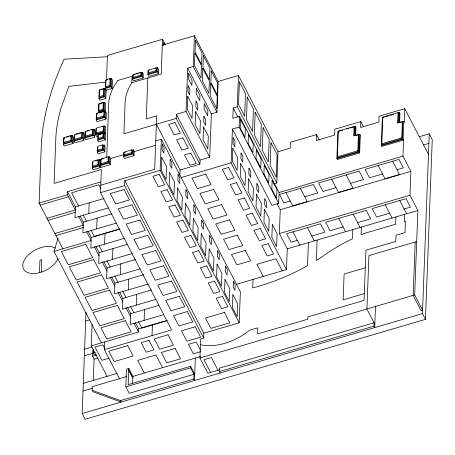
<?xml version="1.0" encoding="UTF-8"?>
<svg xmlns="http://www.w3.org/2000/svg" width="455" height="455" viewBox="0 0 455 455"><rect width="100%" height="100%" fill="white"/><g stroke="black" fill="none" stroke-linecap="round" stroke-linejoin="round"><path stroke-width="0.68" d="M62.824 248.8L39.119 203.066L41.223 147.414A399.979 234.535 -27.4 0 1 64.132 59.218L107.391 56.75M39.477 272.687L39.949 260.249L41.758 259.72L41.291 272.153M69.894 136.25L72.447 135.505L73.357 137.262L73.124 143.416L64.195 146.038L63.285 144.28L63.518 138.127M63.797 142.472L63.979 137.62L71.02 135.55L71.475 136.432L71.293 141.283L64.252 143.348L63.797 142.472L70.838 140.402L71.02 135.55M47.019 218.303L75.302 209.994L67.408 194.763L67.522 191.686L100.885 181.886M73.124 143.416L72.214 141.659L72.447 135.505M79.415 133.457L83.242 132.331L84.152 134.094L83.919 140.248L74.99 142.87L74.074 141.113L74.307 134.953M74.592 139.304L74.774 134.452L81.815 132.382L82.27 133.264L82.088 138.115L75.047 140.18L74.592 139.304L81.633 137.234L81.815 132.382M67.522 191.686L75.422 206.917L75.012 217.689L108.375 207.895M83.919 140.248L83.009 138.491L83.242 132.331M91.478 129.914L94.031 129.163L94.941 130.926L94.708 137.08L85.779 139.702L84.869 137.945L85.102 131.785M85.381 136.136L85.563 131.279L92.604 129.214L93.065 130.096L92.877 134.947L85.836 137.012L85.381 136.136L92.422 134.066L92.604 129.214M80.165 216.068L83.328 222.165L82.918 232.937L116.275 223.143M88.782 213.645L89.191 202.873M419.14 136.773L429.258 133.798L432.25 139.571L425.448 319.359L85.159 419.265L82.167 413.498L85.995 312.318M95.652 160.86L99.537 159.716L100.453 161.474L100.219 167.628L93.144 169.704L92.234 167.946L92.467 161.792M94.708 137.08L93.798 135.317L94.031 129.163M92.752 166.138L92.934 161.286L98.115 159.768L98.57 160.643L98.388 165.495L93.207 167.019L92.752 166.138L97.927 164.619L98.115 159.768M88.065 231.316L91.228 237.413L90.824 248.185L124.181 238.392M97.848 136.159L96.574 136.534L95.658 134.771L95.891 128.617M99.008 112.994L105.389 111.122L106.299 112.88L106.066 119.034L97.137 121.656L96.221 119.898L96.454 113.744L97.734 113.369M96.176 132.962L96.358 128.111L103.399 126.046L103.854 126.922L103.672 131.779L96.631 133.844L96.176 132.962L103.217 130.898L103.399 126.046M96.739 118.09L96.921 113.238L103.962 111.174L104.417 112.049L104.235 116.901L97.194 118.971L96.739 118.09L103.78 116.025L103.962 111.174M96.631 133.844L96.682 132.456M105.213 88.492L106.123 90.255L105.81 98.479L99.799 100.242L98.889 98.485L99.201 90.261L102.489 89.294M102.767 145.367L104.104 144.974L105.02 146.732L104.826 151.862L98.126 153.83L97.211 152.072L97.41 146.942M103.217 133.463L104.559 133.07L105.469 134.828L105.276 139.958L98.576 141.926L97.666 140.168L97.859 135.038L101.874 133.855M98.877 110.525L99.139 103.603L103.262 102.392L103.717 103.274L103.456 110.19L99.332 111.401L98.877 110.525L103.001 109.314L103.262 102.392M99.4 96.676L99.662 89.754L103.785 88.543L104.24 89.425L103.979 96.346L99.855 97.552L99.4 96.676L103.524 95.465L103.785 88.543M97.734 150.156L97.876 146.328L102.682 144.917L103.143 145.793L102.995 149.621L98.189 151.032L97.734 150.156L102.54 148.745L102.682 144.917M98.178 138.36L98.32 134.532L103.131 133.122L103.586 133.998L103.444 137.825L98.633 139.236L98.178 138.36L102.984 136.944L103.131 133.122M99.332 111.401L99.389 110.019M107.084 376.365L91.279 345.863L92.081 324.58M96.688 228.893L97.091 218.127M100.219 167.628L99.304 165.87L99.537 159.716M93.315 380.408L94.122 359.12L92.627 356.237L92.865 349.969M96.193 354.155L94.179 354.746L93.281 353.017L93.412 349.531M108.29 157.146L109.587 156.765L110.497 158.522L110.264 164.682L101.334 167.304L100.424 165.54L100.657 159.387L103.808 158.459M92.143 390.276L120.404 400.605L121.155 402.049L92.888 391.721L92.143 390.276L92.28 386.659L126.581 376.586M100.936 163.732L101.118 158.88L108.159 156.816L108.614 157.692L108.432 162.549L101.391 164.613L100.936 163.732L107.977 161.667L108.159 156.816M119.546 378.878L104.383 349.628L171.609 329.886L100.475 192.658L101.351 169.516L54.117 183.382L55.72 141.067A242.754 142.347 -27.4 0 1 61.362 107.17L68.881 86.342L105.742 82.11M104.986 111.737L104.377 110.565L104.69 102.341L103.285 102.756M105.81 98.479L104.9 96.716L105.526 80.273L107.499 79.693M95.971 246.564L99.133 252.667L98.724 263.434L132.087 253.64M105.725 86.683L105.987 79.767L110.11 78.556L110.565 79.432L110.303 86.353L106.18 87.565L105.725 86.683L109.848 85.477L110.11 78.556M104.826 151.862L103.911 150.105L104.104 144.974M105.276 139.958L104.36 138.201L104.559 133.07M104.826 125.995L105.736 127.753L105.503 133.912L104.593 132.149L104.826 125.995L102.273 126.746M106.066 119.034L105.156 117.276L105.6 104.104L104.69 102.341M106.51 79.983L107.443 55.436L162.52 39.267L165.444 44.903M106.692 157.549L108.745 103.245A61.078 35.814 -27.4 0 1 117.731 80.581M104.587 244.147L104.997 233.375M106.123 90.255L112.135 88.486L111.225 86.729L111.538 78.505L110.133 78.92M110.264 164.682L109.354 162.918L109.587 156.765M112.135 88.486L112.448 80.262L111.538 78.505M103.876 261.813L107.039 267.915L106.629 278.688L139.992 268.888M104.383 349.628L104.673 341.933M112.493 259.395L112.903 248.623M111.782 277.067L114.944 283.164L114.535 293.936L147.898 284.142M131.353 150.372L133.281 149.809L134.191 151.566L134.037 155.673L124.403 158.499L123.493 156.742L123.646 152.635L125.574 152.072M124.005 154.933L124.113 152.129L131.853 149.86L132.308 150.736L132.206 153.54L124.46 155.809L124.005 154.933L131.751 152.658L131.853 149.86M120.399 274.644L120.808 263.872M219.492 369.813L207.855 373.231L199.95 357.983L200.672 338.924L203.652 338.048L124.613 185.572L124.801 180.703L160.154 170.318L161.326 139.287L155.746 140.931M119.688 292.315L122.844 298.412L122.441 309.184L155.798 299.39M162.298 45.164L194.416 35.735L193.25 66.51L187.67 68.148L186.027 111.486L176.352 114.33L176.199 118.431L123.919 133.781L125.102 102.472A63.893 37.464 -27.4 0 1 131.802 82.713L132.047 76.303L117.731 80.507M139.816 72.971L142.381 72.22L143.297 73.977L143.137 78.084L133.503 80.91L132.593 79.153L132.746 75.047L135.317 74.296M133.11 77.344L133.213 74.54L140.959 72.271L141.414 73.147L141.306 75.951L133.565 78.22L133.11 77.344L140.851 75.069L140.959 72.271M134.037 155.673L133.127 153.909L133.281 149.809M128.304 289.892L128.708 279.12M195.331 358.062L194.478 380.522L193.733 379.078L193.91 374.317L129.157 393.325L125.802 386.858L126.473 369.159L128.816 368.47L132.917 376.387L132.576 383.519M128.816 368.47L128.134 384.629L190.617 366.281L194.717 374.198M127.588 307.563L130.75 313.66L130.346 324.432L163.703 314.638M143.137 78.084L142.227 76.321L142.381 72.22M136.21 305.14L136.614 294.368M155.07 68.495L157.64 67.738L158.55 69.496L158.397 73.602L148.762 76.429L147.852 74.671L148.006 70.565L149.291 70.189M147.818 78.01L146.271 118.903L156.696 115.843L154.672 169.328L100.76 185.157M91.279 345.863L138.542 331.991L138.656 328.908L135.493 322.811M148.364 72.863L148.472 70.064L156.213 67.789L156.674 68.665L156.565 71.469L148.819 73.744L148.364 72.863L156.111 70.588L156.213 67.789M144.11 320.388L144.519 309.622M158.397 73.602L157.487 71.844L157.64 67.738M162.52 39.267L161.201 74.08L131.802 82.713M152.015 335.642L152.425 324.87M163.408 45.432L163.521 42.44L164.812 44.931M179.879 175.289L180.083 169.982L156.378 124.249M194.66 375.756L190.554 367.845L190.617 366.281M180.083 169.982L199.904 164.164L200.058 160.063L176.352 114.33M200.058 160.063L209.732 157.22L211.376 113.881L187.67 68.148M203.652 338.048L203.834 333.179L124.801 180.703M211.376 113.881L216.955 112.237L218.121 81.468L194.416 35.735M220.01 373.026L219.259 371.581L219.39 368.18L374.073 322.766L373.942 326.167L374.687 327.611L375.506 305.959M236.435 284.295L286.468 269.605L231.134 162.862L232.414 129.095L239.114 127.133L239.523 116.275L232.823 118.237L233.21 107.983L237.305 106.777L238.488 75.484L218.121 81.468M203.834 333.179L239.188 322.794L240.365 291.763L161.326 139.287M253.02 279.427L252.696 287.89A140.407 82.332 -27.4 0 0 305.328 266.909L307.557 265.646L308.427 242.617M273.904 183.883L276.828 183.024L278.011 151.731L238.488 75.484M232.414 129.095L271.936 205.341L278.636 203.374L279.046 192.516L239.523 116.275M286.468 269.605L287.253 248.834L279.347 233.586L280.252 209.732L277.089 203.635M278.011 151.731L290.279 148.131L290.5 142.233L316.549 134.583L316.327 140.481L334.561 135.129L334.783 129.226L360.838 121.582L363.363 126.462M317.129 240.064L316.356 260.488L321.713 257.075A123.578 72.459 -27.4 0 1 349.326 240.257L352.369 238.75L352.716 229.616M350.094 128.02L355.52 126.427L355.167 135.744L359.865 134.362L360.32 135.243L359.649 152.937L337.32 159.495L336.865 158.613L337.889 131.603L342.632 130.21M354.092 126.473L353.74 135.795L358.438 134.413L358.893 135.294L358.273 151.686L337.832 157.686L337.377 156.804L338.349 131.097L354.092 126.473L354.547 127.354L354.217 136.005M355.673 135.289L355.975 127.303L355.52 126.427M358.273 151.686L357.818 150.804L358.438 134.413M359.649 152.937L359.194 152.061L359.865 134.362M360.838 121.582L360.61 127.48L378.85 122.122L379.072 116.224L404.768 108.682L428.479 154.427M361.418 227.056L361.128 234.729L364.085 233.472L395.605 224.218L395.884 216.938M399.757 122.651L403.79 121.468L403.124 139.162L403.579 140.043L381.756 146.447L381.296 145.572L382.354 117.618L384.333 117.037M398.051 112.641L397.659 122.895L402.368 121.513L402.823 122.395L402.203 138.786L382.268 144.639L381.813 143.763L382.82 117.111L398.051 112.641L398.506 113.517L398.142 123.095M399.086 122.85L399.473 112.59L398.159 112.976M399.592 122.361L399.928 113.471L399.473 112.59M402.203 138.786L401.748 137.91L402.368 121.513M415.188 242.037L413.168 295.38L421.074 310.628L422.587 310.185L414.681 294.937L417.878 210.483L409.972 195.235L410.876 171.381L402.971 156.133L403.579 140.043M404.768 108.682L404.25 122.344L403.79 121.468M404.586 214.385L404.307 221.659L405.394 221.34L404.967 232.63L396.032 235.252L395.799 241.406L365.957 250.17L364.057 300.408L307.864 316.908L307.773 319.211L257.536 333.964L257.769 327.81L249.579 330.211A42.605 24.98 -27.4 0 1 200.456 344.634M425.448 319.359L422.456 313.586L429.258 133.798M101.431 342.882L54.003 251.387L58.041 238.073M136.602 73.915L138.53 73.352M132.593 79.153L142.227 76.321M147.852 74.671L157.487 71.844M103.808 88.907L111.225 86.729M103.785 89.555L104.24 89.425M98.889 98.485L104.9 96.716M102.625 102.949L98.672 104.11L98.365 112.334L104.377 110.565M96.221 119.898L105.156 117.276M66.703 137.188L68.62 136.625M76.224 134.396L78.135 133.833M87.013 131.228L88.93 130.665M63.285 144.28L72.214 141.659M74.074 141.113L83.009 138.491M84.869 137.945L93.798 135.317M95.658 134.771L104.593 132.149M97.666 140.168L104.36 138.201M97.211 152.072L103.911 150.105M110.497 158.522L123.891 154.592M134.191 151.566L155.582 145.287M123.493 156.742L133.127 153.909M92.234 167.946L99.304 165.87M100.424 165.54L109.354 162.918M39.119 203.066L67.408 194.763M40.159 205.069L68.449 196.765M100.475 192.658L124.613 185.572M75.422 206.917L104.053 198.511M385.647 116.651L388.94 115.684M390.259 115.297L393.547 114.33M181.13 177.547L231.134 162.862M346.704 129.015L348.735 128.418M48.065 220.322L75.007 212.411M83.328 222.165L111.958 213.759M54.919 233.551L83.208 225.242L78.635 216.426M55.965 235.571L83.584 227.46M337.377 156.804L357.818 150.804M381.813 143.763L401.748 137.91M336.865 158.613L359.194 152.061M381.296 145.572L403.124 139.162M119.449 229.115L94.316 236.492L91.057 230.202M91.228 237.413L119.858 229.007M54.003 251.387L91.114 240.496L86.541 231.675M423.446 145.003L428.894 143.399M279.046 192.516L402.971 156.133M99.133 252.667L127.764 244.261M290.227 201.07L283.897 202.924L279.518 194.473L313.387 184.531L317.766 192.983L304.742 196.81M336 187.631L322.976 191.453L318.597 183.001L359.16 171.091L363.539 179.543L350.515 183.371M382.518 173.969L369.494 177.797L365.115 169.345L398.978 159.404L403.358 167.855L397.033 169.709M280.252 209.732L410.876 171.381M107.039 267.915L135.67 259.509M279.347 233.586L409.972 195.235M114.944 283.164L143.843 274.661M297.308 240.325L290.984 242.185L286.604 233.733L320.468 223.792L324.847 232.243L311.823 236.065M343.087 226.886L330.057 230.713L325.678 222.262L366.241 210.352L370.626 218.804L357.596 222.626M389.605 213.23L376.575 217.052L372.196 208.6L406.065 198.659L410.444 207.11L404.114 208.97M287.253 248.834L417.878 210.483M122.844 298.412L151.481 290.006M85.665 321.025L89.669 319.848M130.75 313.66L158.971 305.356M416.7 241.594L368.931 255.619L366.912 308.962L374.818 324.21M166.877 320.61L141.744 327.987L138.479 321.696M138.656 328.908L167.286 320.502M84.602 349.184L91.938 347.028M365.291 267.796L344.116 274.012L343.138 299.834L364.313 293.617M93.281 353.017L95.294 352.426M84.351 355.793L93.025 353.245M92.627 356.237L96.562 355.082M94.122 359.12L98.058 357.966M109.035 358.221L101.874 360.326L95.015 347.097L102.83 344.799L104.792 348.581M83.305 383.343L117.134 373.413M200.553 351.755L193.386 353.859L188.444 344.321L196.259 342.024L200.274 349.776M83.015 391.067L92.359 388.32M132.911 376.387L200.627 356.51M199.95 357.983L414.681 294.937M125.802 386.858L190.554 367.845M120.404 400.605L193.733 379.078M219.259 371.581L373.942 326.167M82.167 413.498L422.456 313.586M392.654 161.258L399.53 174.532L385.015 178.792L378.139 165.518M399.735 200.518L406.616 213.787M385.22 204.778L392.102 218.047M338.349 131.097L338.804 131.978M337.889 131.603L338.344 132.485M346.136 174.919L353.012 188.188L338.497 192.448L331.621 179.179M316.549 134.583L319.393 140.072M353.216 214.174L360.098 227.449M338.702 218.434L345.584 231.709M300.357 188.359L307.239 201.628L292.724 205.887L285.848 192.619M307.443 227.614L314.325 240.888M237.305 106.777L276.828 183.024M233.21 107.983L238.113 117.435M239.114 127.133L278.636 203.374M292.929 231.874L299.811 245.148M193.25 66.51L216.955 112.237M282.219 270.856L275.935 258.736L256.956 264.31L263.24 276.424M186.027 111.486L209.732 157.22M156.111 70.588L156.565 71.469M176.199 118.431L199.904 164.164M140.851 75.069L141.306 75.951M160.154 170.318L239.188 322.794M109.649 78.692L110.11 79.568M109.848 85.477L110.303 86.353M103.524 95.465L103.979 96.346M131.751 152.658L132.206 153.54M103.001 109.314L103.456 110.19M103.78 116.025L104.235 116.901M103.217 130.898L103.672 131.779M102.984 136.944L103.444 137.825M218.008 370.251L211.427 357.556L203.982 359.74L210.563 372.435M102.54 148.745L102.995 149.621M107.977 161.667L108.432 162.549M92.422 134.066L92.877 134.947M97.927 164.619L98.388 165.495M81.633 137.234L82.088 138.115M100.782 188.569L98.82 184.787L71.651 192.766L78.51 205.996M70.838 140.402L71.293 141.283M63.979 137.62L64.434 138.496M162.532 367.691L155.951 354.997L137.711 360.354L144.292 373.049M83.151 214.953L86.41 221.244M98.957 245.45L102.221 251.74M106.862 260.698L110.127 266.988M114.768 275.946L118.027 282.242M122.674 291.194L125.933 297.49M130.579 306.448L133.838 312.739M94.276 246.593L99.019 255.744M102.182 261.841L106.919 270.992M110.082 277.089L114.825 286.24M117.987 292.343L122.731 301.489M125.893 307.591L130.636 316.737M134.111 323.448L138.542 331.991M128.759 370.034L132.86 377.951L128.68 370.057M57.978 258.668A19.52 11.443 -27.4 0 1 42.747 271.663L38.021 273.051A19.52 11.443 -27.4 0 1 25.412 258.349A19.52 11.443 -27.4 0 1 55.504 248.174M161.764 157.441L161.28 170.261L166.064 179.498L166.547 166.672L161.764 157.441M162.27 144.059L162.054 149.701L163.851 153.164L164.062 147.522L162.27 144.059M169.669 172.69L169.18 185.509L173.969 194.746L174.453 181.92L169.669 172.69M170.176 159.307L169.96 164.949L171.757 168.413L171.967 162.771L170.176 159.307M177.569 187.938L177.086 200.763L181.875 209.994L182.358 197.169L177.569 187.938M178.081 174.555L177.865 180.197L179.662 183.661L179.873 178.019L178.081 174.555M188.472 73.312L188.279 78.436L191.868 85.364L192.067 80.234L188.472 73.312M187.722 96.403L187.238 109.228L192.021 118.459L192.511 105.634L187.722 96.403M188.125 85.841L187.909 91.483L189.707 94.947L189.917 89.305L188.125 85.841M185.469 203.175L184.986 215.994L189.769 225.225L190.253 212.405L185.469 203.175M185.976 189.792L185.759 195.434L187.557 198.892L187.767 193.25L185.976 189.792M194.882 53.138L194.416 65.452L200.996 78.146L201.463 65.833L194.882 53.138M195.462 40.319L195.024 51.859L201.605 64.553L202.043 53.013L195.462 40.319M196.378 88.56L196.185 93.69L199.773 100.612L199.967 95.482L196.378 88.56M195.627 111.651L195.144 124.477L199.927 133.707L200.416 120.888L195.627 111.651M196.025 101.09L195.815 106.732L197.606 110.195L197.823 104.553L196.025 101.09M193.375 218.423L192.886 231.242L197.675 240.479L198.158 227.654L193.375 218.423M193.881 205.04L193.665 210.682L195.462 214.146L195.673 208.504L193.881 205.04M202.782 68.386L202.321 80.7L208.902 93.394L209.363 81.081L202.782 68.386M203.362 55.567L202.93 67.107L209.51 79.801L209.943 68.261L203.362 55.567M204.284 103.808L204.09 108.938L207.679 115.86L207.872 110.73L204.284 103.808M203.533 126.9L203.049 139.725L207.833 148.956L208.316 136.136L203.533 126.9M203.931 116.343L203.721 121.985L205.512 125.444L205.728 119.801L203.931 116.343M201.275 233.671L200.792 246.491L205.58 255.727L206.064 242.902L201.275 233.671M201.781 220.288L201.571 225.93L203.368 229.394L203.578 223.752L201.781 220.288M210.688 83.64L210.221 95.948L216.802 108.643L217.268 96.335L210.688 83.64M211.268 70.815L210.83 82.355L217.41 95.049L217.848 83.51L211.268 70.815M209.181 248.919L208.697 261.744L213.48 270.975L213.969 258.15L209.181 248.919M209.687 235.536L209.476 241.178L211.268 244.642L211.484 239L209.687 235.536M217.086 264.167L216.603 276.993L221.386 286.223L221.875 273.404L217.086 264.167M217.592 250.785L217.382 256.427L219.173 259.89L219.39 254.248L217.592 250.785M224.992 279.415L224.508 292.241L229.292 301.472L229.775 288.652L224.992 279.415M225.498 266.038L225.282 271.68L227.079 275.138L227.29 269.496L225.498 266.038M232.806 148.347L232.323 161.172L237.112 170.403L237.595 157.584L232.806 148.347M233.21 137.785L232.994 143.427L234.791 146.891L235.002 141.249L233.21 137.785M239.37 81.866L238.517 104.434L244.648 116.264L245.507 93.696L239.37 81.866M232.897 294.669L232.408 307.489L237.197 316.72L237.681 303.9L232.897 294.669M233.404 281.287L233.188 286.929L234.985 290.387L235.195 284.745L233.404 281.287M240.53 119.335L240.2 128.105L244.983 137.342L245.319 128.566L240.53 119.335M240.712 163.595L240.229 176.421L245.012 185.651L245.501 172.832L240.712 163.595M241.11 153.039L240.9 158.681L242.691 162.139L242.907 156.497L241.11 153.039M247.275 97.114L246.422 119.682L252.553 131.512L253.407 108.944L247.275 97.114M248.436 134.583L248.106 143.359L252.889 152.59L253.219 143.814L248.436 134.583M248.618 178.849L248.134 191.669L252.917 200.9L253.401 188.08L248.618 178.849M249.016 168.287L248.805 173.929L250.597 177.393L250.813 171.751L249.016 168.287M255.181 112.368L254.328 134.936L260.459 146.766L261.312 124.198L255.181 112.368M256.341 149.832L256.006 158.607L260.795 167.838L261.125 159.068L256.341 149.832M256.523 194.097L256.034 206.917L260.823 216.153L261.306 203.328L256.523 194.097M256.921 183.536L256.705 189.178L258.503 192.641L258.719 186.999L256.921 183.536M263.087 127.616L262.234 150.184L268.365 162.014L269.218 139.446L263.087 127.616M264.241 165.08L263.911 173.856L268.7 183.086L269.03 174.316L264.241 165.08M264.429 209.345L263.94 222.165L268.729 231.402L269.212 218.576L264.429 209.345M264.827 198.784L264.611 204.426L266.408 207.889L266.619 202.248L264.827 198.784M270.992 142.864L270.133 165.432L276.27 177.262L277.123 154.694L270.992 142.864M272.147 180.334L271.817 189.104L276.6 198.335L276.936 189.564L272.147 180.334M272.329 224.594L271.845 237.419L276.629 246.65L277.118 233.825L272.329 224.594M175.01 122.605L168.68 124.46L174.066 134.845L180.39 132.991L175.01 122.605M182.91 137.854L176.585 139.708L181.972 150.099L188.296 148.239L182.91 137.854M190.816 153.102L184.491 154.956L189.877 165.347L196.202 163.487L190.816 153.102M159.25 174.407L152.925 176.267L158.306 186.652L164.636 184.793L159.25 174.407M124.084 189.553L110.315 193.591L115.701 203.982L129.47 199.938L124.084 189.553M205.745 174.157L191.976 178.201L197.362 188.586L211.131 184.542L205.745 174.157M228.615 167.44L222.29 169.3L227.671 179.685L234.001 177.831L228.615 167.44M167.156 189.655L160.825 191.515L166.212 201.901L172.536 200.041L167.156 189.655M131.99 204.801L118.22 208.845L123.601 219.23L137.37 215.187L131.99 204.801M213.651 189.405L199.881 193.449L205.268 203.834L219.037 199.79L213.651 189.405M236.52 182.694L230.196 184.548L235.576 194.933L241.906 193.079L236.52 182.694M175.061 204.904L168.731 206.763L174.117 217.149L180.442 215.295L175.061 204.904M139.895 220.049L126.126 224.093L131.506 234.479L145.276 230.435L139.895 220.049M85.813 244.375L61.397 251.547L68.25 264.776L92.672 257.604L85.813 244.375M221.557 204.653L207.787 208.697L213.173 219.082L226.943 215.039L221.557 204.653M244.426 197.942L238.096 199.796L243.482 210.187L249.806 208.327L244.426 197.942M182.961 220.157L176.637 222.012L182.023 232.397L188.347 230.543L182.961 220.157M147.795 235.298L134.026 239.341L139.412 249.727L153.181 245.683L147.795 235.298M93.719 259.623L69.296 266.795L76.156 280.024L100.578 272.852L93.719 259.623M229.462 219.901L215.693 223.945L221.073 234.331L234.843 230.293L229.462 219.901M252.326 213.19L246.001 215.044L251.387 225.435L257.712 223.576L252.326 213.19M190.867 235.406L184.542 237.26L189.923 247.651L196.253 245.791L190.867 235.406M155.701 250.546L141.932 254.59L147.318 264.975L161.087 260.937L155.701 250.546M101.624 274.877L77.202 282.043L84.061 295.272L108.483 288.106L101.624 274.877M237.368 235.15L223.598 239.194L228.979 249.585L242.748 245.541L237.368 235.15M260.232 228.438L253.907 230.298L259.293 240.684L265.618 238.824L260.232 228.438M198.772 250.654L192.448 252.508L197.828 262.899L204.158 261.039L198.772 250.654M163.607 265.794L149.837 269.838L155.223 280.229L168.993 276.185L163.607 265.794M109.53 290.125L85.108 297.291L91.967 310.52L116.389 303.354L109.53 290.125M245.268 250.404L231.498 254.442L236.884 264.833L250.654 260.789L245.268 250.404M268.137 243.687L261.813 245.546L267.193 255.932L273.523 254.072L268.137 243.687M206.678 265.902L200.348 267.762L205.734 278.147L212.058 276.287L206.678 265.902M171.512 281.048L157.743 285.086L163.123 295.477L176.893 291.433L171.512 281.048M117.435 305.373L93.013 312.545L99.867 325.774L124.289 318.602L117.435 305.373M214.584 281.15L208.254 283.01L213.64 293.395L219.964 291.536L214.584 281.15M179.412 296.296L165.643 300.34L171.029 310.725L184.798 306.681L179.412 296.296M125.335 320.621L100.919 327.793L106.726 339.003L131.148 331.832L125.335 320.621M222.484 296.398L216.159 298.258L221.545 308.644L227.87 306.789L222.484 296.398M187.318 311.544L173.548 315.588L178.934 325.973L192.704 321.93L187.318 311.544M224.383 312.437L205.404 318.005L210.79 328.396L229.769 322.822L224.383 312.437M127.747 345.624L108.768 351.197L114.154 361.583L133.133 356.015L127.747 345.624M148.995 340.363L141.181 342.661L146.129 352.198L153.944 349.901L148.995 340.363M168.054 334.772L154.285 338.81L159.671 349.201L173.44 345.157L168.054 334.772M195.223 326.792L181.454 330.836L186.84 341.222L200.609 337.178L195.223 326.792M175.13 348.416L161.36 352.46L166.746 362.845L180.516 358.802L175.13 348.416"/></g></svg>
